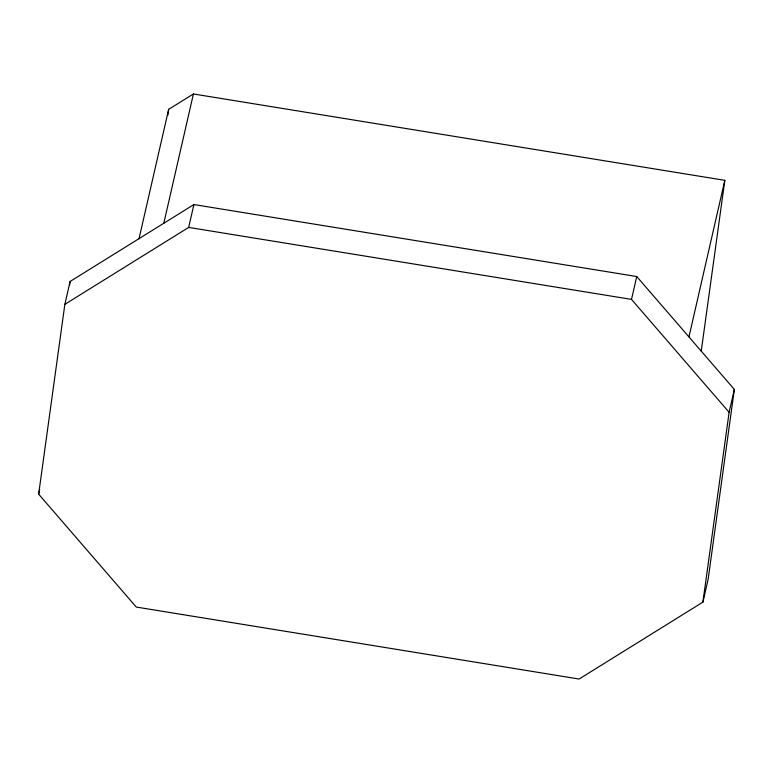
<?xml version="1.0" encoding="UTF-8"?>
<svg xmlns="http://www.w3.org/2000/svg" width="773" height="773" viewBox="0 0 773 773"><rect width="100%" height="100%" fill="white"/><g stroke="black" fill="none" stroke-linecap="round" stroke-linejoin="round"><path stroke-width="1.16" d="M38.65 494.15L64.855 304.33L70.092 281.469L193.907 204.555L636.739 276.531L734.35 389.428L708.145 579.248L702.908 602.119L579.093 679.032L136.261 607.056L38.65 494.15L39.694 489.58M69.599 285.044L70.092 281.469M167.828 115.332L168.659 109.351L193.414 93.968L724.823 180.341L701.237 351.174M702.908 602.119L729.113 412.299L734.35 389.428M139.005 238.828L168.659 109.351M163.76 223.445L193.414 93.968M64.855 304.33L188.67 227.417L193.907 204.555M729.113 412.299L631.502 299.393L636.739 276.531M688.965 336.883L724.823 180.341M188.67 227.417L631.502 299.393"/></g></svg>
